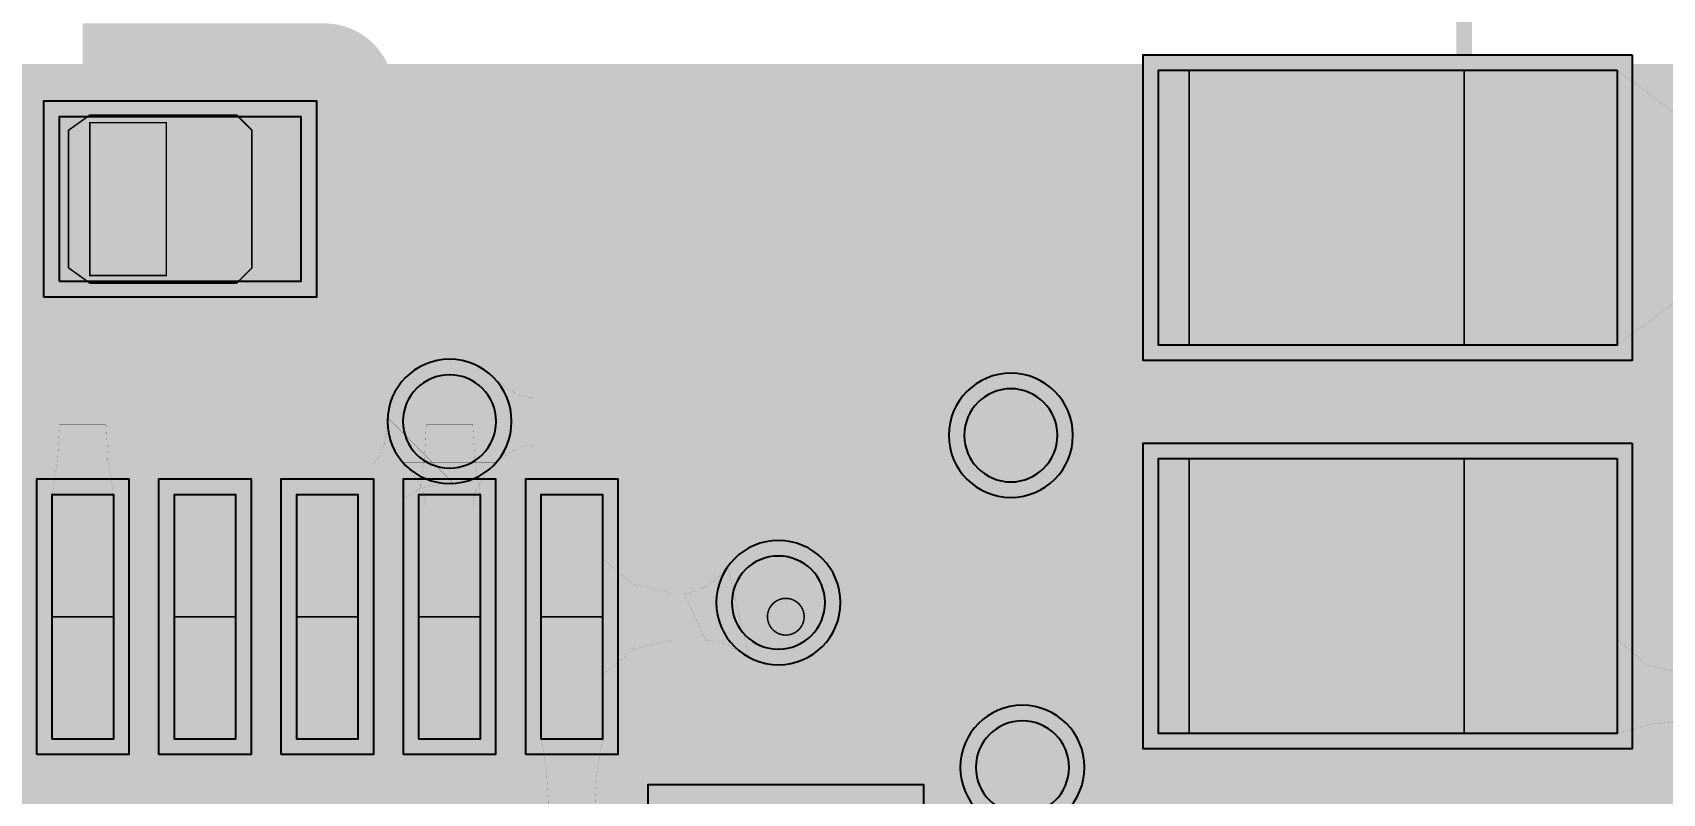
# Model space of a CAD drawing. Header units: millimetres. Extents: x -28.2 to 22.2, y -22.2 to 22.3.
# Drawn here: x 4.32 to 9.65, y 11.59 to 14.07 of the extents above; entities that cross this region are included whole.
import ezdxf

# ---------------------------------------------------------------- set-up
doc = ezdxf.new("R2010")
doc.units = ezdxf.units.MM
doc.header["$MEASUREMENT"] = 0
for name, color, linetype, true_color in [('Bottom-Layer', 7, 'Continuous', 0x0000ff), ('Bottom-Paste-Mask-Layer', 7, 'Continuous', 0x800000), ('Bottom-Silkscreen-Layer', 7, 'Continuous', 0x66cc33), ('Bottom-Solder-Mask-Layer', 7, 'Continuous', 0xaa00ff), ('Component-Marking-Layer', 7, 'Continuous', 0x66ffcc), ('Component-Shape-Layer', 7, 'Continuous', 0x00cccc), ('Document-Layer', 7, 'Continuous', 0xffffff), ('GND', 7, 'Continuous', 0x999966), ('Hole-Layer', 7, 'Continuous', 0x222222), ('Multi-Layer', 7, 'Continuous', 0xc0c0c0), ('Pin-Soldering-Layer', 7, 'Continuous', 0xcc9999), ('POWER', 7, 'Continuous', 0x008000), ('Top-Layer', 7, 'Continuous', 0xff0000), ('Top-Paste-Mask-Layer', 7, 'Continuous', 0x808080), ('Top-Silkscreen-Layer', 7, 'Continuous', 0xffcc00), ('Top-Solder-Mask-Layer', 7, 'Continuous', 0x800080)]:
    doc.layers.add(name, color=color, linetype=linetype, true_color=true_color)

msp = doc.modelspace()

# ---------------------------------------------------------------- hatches: boundary and pattern name
at = {"layer": 'Bottom-Layer', "transparency": 33554610}
for points in [[(5.5526, 13.8003), (5.5477, 13.8594), (5.5331, 13.9168), (10.316, 13.9168), (10.316, 13.6887), (10.2247, 13.6223), (10.1586, 13.5308), (10.0204, 13.4902), (9.9031, 13.4067), (9.0342, 12.5378), (7.6545, 12.5378), (7.0821, 13.1103), (6.9411, 13.2044), (6.7749, 13.2375), (6.0365, 13.2375), (5.8076, 13.3498), (5.5526, 13.3493)], [(6.5391, 12.3688), (6.595, 12.3688), (7.0414, 11.9224), (6.5391, 11.9224)]]:
    msp.add_hatch(color=256, dxfattribs=at).paths.add_polyline_path(points)
at = {"layer": 'Bottom-Layer'}
for points in [[(4.4044, 13.2603), (4.4044, 13.8003), (5.1945, 13.8003), (5.1945, 13.2603)], [(5.9575, 12.8793), (5.9575, 12.7269), (5.9171, 12.7204), (5.881, 12.7031), (5.8476, 12.6787), (5.8153, 12.6507), (5.8153, 12.9555), (5.8476, 12.9276), (5.881, 12.9031), (5.9171, 12.8859)], [(4.4048, 12.7929), (4.5572, 12.7929), (4.5631, 12.678), (4.581, 12.5643), (4.381, 12.5643), (4.3988, 12.678)], [(5.6047, 12.7929), (5.7571, 12.7929), (5.763, 12.678), (5.7809, 12.5643), (5.5809, 12.5643), (5.5987, 12.678)], [(5.7571, 12.5265), (5.6047, 12.5265), (5.5981, 12.5669), (5.5809, 12.603), (5.5565, 12.6364), (5.5285, 12.6687), (5.8333, 12.6687), (5.8053, 12.6364), (5.7809, 12.603), (5.7636, 12.5669)], [(4.381, 11.7643), (4.381, 12.5643), (4.581, 12.5643), (4.581, 11.7643)], [(4.781, 11.7643), (4.781, 12.5643), (4.981, 12.5643), (4.981, 11.7643)], [(5.1808, 11.7643), (5.1808, 12.5643), (5.3808, 12.5643), (5.3808, 11.7643)], [(5.5809, 11.7643), (5.5809, 12.5643), (5.7809, 12.5643), (5.7809, 11.7643)], [(5.9809, 11.7643), (5.9809, 12.5643), (6.1809, 12.5643), (6.1809, 11.7643)], [(6.4095, 12.2405), (6.4095, 12.0881), (6.2817, 12.0579), (6.1809, 11.9738), (6.1809, 12.3548), (6.2817, 12.2707)], [(6.5184, 12.0881), (6.4491, 12.2405), (6.4896, 12.248), (6.5287, 12.268), (6.5635, 12.2961), (6.5913, 12.3284), (6.6607, 12.0316), (6.5922, 12.0704), (6.5585, 12.0832)], [(6.1571, 11.5357), (6.0047, 11.5357), (5.9988, 11.6506), (5.9809, 11.7643), (6.1809, 11.7643), (6.1631, 11.6506)]]:
    msp.add_hatch(color=256, dxfattribs=at).paths.add_polyline_path(points)
at = {"layer": 'Bottom-Paste-Mask-Layer'}
for points in [[(5.0343, 13.3053), (4.9843, 13.2553), (4.5043, 13.2553), (4.4343, 13.3053), (4.4343, 13.7553), (4.5043, 13.8053), (4.9843, 13.8053), (5.0343, 13.7553)], [(5.0343, 13.3053), (4.9843, 13.2553), (4.5043, 13.2553), (4.4343, 13.3053), (4.4343, 13.7553), (4.5043, 13.8053), (4.9843, 13.8053), (5.0343, 13.7553)], [(4.5809, 11.7643), (4.3809, 11.7643), (4.3809, 12.5643), (4.5809, 12.5643)], [(4.5809, 11.7643), (4.3809, 11.7643), (4.3809, 12.5643), (4.5809, 12.5643)], [(4.9809, 11.7643), (4.7809, 11.7643), (4.7809, 12.5643), (4.9809, 12.5643)], [(4.9809, 11.7643), (4.7809, 11.7643), (4.7809, 12.5643), (4.9809, 12.5643)], [(5.3807, 11.7643), (5.1807, 11.7643), (5.1807, 12.5643), (5.3807, 12.5643)], [(5.3807, 11.7643), (5.1807, 11.7643), (5.1807, 12.5643), (5.3807, 12.5643)], [(5.7808, 11.7643), (5.5808, 11.7643), (5.5808, 12.5643), (5.7808, 12.5643)], [(5.7808, 11.7643), (5.5808, 11.7643), (5.5808, 12.5643), (5.7808, 12.5643)], [(6.1808, 11.7643), (5.9808, 11.7643), (5.9808, 12.5643), (6.1808, 12.5643)], [(6.1808, 11.7643), (5.9808, 11.7643), (5.9808, 12.5643), (6.1808, 12.5643)]]:
    msp.add_hatch(color=256, dxfattribs=at).paths.add_polyline_path(points)
at = {"layer": 'Bottom-Solder-Mask-Layer'}
for points in [[(4.3536, 13.2095), (4.3536, 13.8511), (5.2453, 13.8511), (5.2453, 13.2095)], [(4.3302, 11.7135), (4.3302, 12.6151), (4.6318, 12.6151), (4.6318, 11.7135)], [(4.7302, 11.7135), (4.7302, 12.6151), (5.0318, 12.6151), (5.0318, 11.7135)], [(5.13, 11.7135), (5.13, 12.6151), (5.4316, 12.6151), (5.4316, 11.7135)], [(5.5301, 11.7135), (5.5301, 12.6151), (5.8317, 12.6151), (5.8317, 11.7135)], [(5.9301, 11.7135), (5.9301, 12.6151), (6.2317, 12.6151), (6.2317, 11.7135)], [(7.2318, 11.3135), (6.3302, 11.3135), (6.3302, 11.6151), (7.2318, 11.6151)]]:
    msp.add_hatch(color=256, dxfattribs=at).paths.add_polyline_path(points)
at = {"layer": 'Component-Marking-Layer'}
msp.add_hatch(color=256, dxfattribs=at).paths.add_polyline_path([(6.721, 12.1643, 1), (6.841, 12.1643, 1)])
msp.add_hatch(color=256, dxfattribs=at).paths.add_polyline_path([(6.721, 12.1643, 1), (6.841, 12.1643, 1)])
at = {"layer": 'GND', "transparency": 33554610}
for points in [[(2.6643, 7.068), (2.33, 7.068), (2.4333, 7.3536), (2.3727, 7.6513), (2.1659, 7.8737), (1.8734, 7.9559), (1.581, 7.8737), (1.3742, 7.6513), (1.3136, 7.3536), (1.4169, 7.068), (1.1773, 7.068), (-0.1662, 7.7997), (-0.1662, 13.9168), (10.316, 13.9168), (10.316, 10.8319), (10.3137, 10.8028), (10.3129, 10.7735), (10.3137, 10.7443), (10.316, 10.7151), (10.316, 10.4681), (10.0282, 10.6118), (9.7088, 10.5739), (9.4627, 10.3669), (9.3705, 10.0588), (9.4627, 9.7506), (9.7088, 9.5436), (10.0282, 9.5058), (10.316, 9.6494), (10.316, 9.0562), (10.0989, 8.8373), (10.0301, 8.5367), (10.1305, 8.2452), (10.0318, 8.1465), (7.9288, 8.1465), (7.8899, 8.1388), (7.857, 8.1168), (6.8082, 7.068), (3.4915, 7.068), (3.6317, 7.3558), (3.5918, 7.6734), (3.3847, 7.9176), (3.0779, 8.0089), (2.771, 7.9176), (2.564, 7.6734), (2.5241, 7.3558)], [(5.1195, 12.8031), (5.1947, 12.5225), (5.4002, 12.317), (5.6809, 12.2418), (5.9616, 12.317), (6.167, 12.5225), (6.2422, 12.8031), (6.167, 13.0838), (5.9616, 13.2893), (5.6809, 13.3645), (5.4002, 13.2893), (5.1947, 13.0838)], [(7.5571, 10.5007), (7.8438, 10.5799), (8.0497, 10.7945), (8.1171, 11.0842), (8.0271, 11.3676), (8.1161, 11.6514), (8.0478, 11.9408), (7.8411, 12.1547), (7.5542, 12.233), (7.2676, 12.1537), (7.0617, 11.9391), (6.9943, 11.6495), (7.0843, 11.366), (6.9952, 11.0823), (7.0636, 10.7929), (7.2702, 10.579)]]:
    msp.add_hatch(color=256, dxfattribs=at).paths.add_polyline_path(points)
at = {"layer": 'Pin-Soldering-Layer'}
for points in [[(9.0005, 13.052), (8.1005, 13.052), (8.1005, 13.952), (9.0005, 13.952)], [(9.0005, 13.052), (8.1005, 13.052), (8.1005, 13.952), (9.0005, 13.952)], [(4.7543, 13.7803), (4.7543, 13.2803), (4.5043, 13.2803), (4.5043, 13.7803)], [(4.7543, 13.7803), (4.7543, 13.2803), (4.5043, 13.2803), (4.5043, 13.7803)], [(9.0005, 11.782), (8.1005, 11.782), (8.1005, 12.682), (9.0005, 12.682)], [(9.0005, 11.782), (8.1005, 11.782), (8.1005, 12.682), (9.0005, 12.682)], [(4.3809, 11.7643), (4.3809, 12.1643), (4.5809, 12.1643), (4.5809, 11.7643)], [(4.3809, 11.7643), (4.3809, 12.1643), (4.5809, 12.1643), (4.5809, 11.7643)], [(4.7809, 11.7643), (4.7809, 12.1643), (4.9809, 12.1643), (4.9809, 11.7643)], [(4.7809, 11.7643), (4.7809, 12.1643), (4.9809, 12.1643), (4.9809, 11.7643)], [(5.1807, 11.7643), (5.1807, 12.1643), (5.3807, 12.1643), (5.3807, 11.7643)], [(5.1807, 11.7643), (5.1807, 12.1643), (5.3807, 12.1643), (5.3807, 11.7643)], [(5.5808, 11.7643), (5.5808, 12.1643), (5.7808, 12.1643), (5.7808, 11.7643)], [(5.5808, 11.7643), (5.5808, 12.1643), (5.7808, 12.1643), (5.7808, 11.7643)], [(5.9808, 11.7643), (5.9808, 12.1643), (6.1808, 12.1643), (6.1808, 11.7643)], [(5.9808, 11.7643), (5.9808, 12.1643), (6.1808, 12.1643), (6.1808, 11.7643)]]:
    msp.add_hatch(color=256, dxfattribs=at).paths.add_polyline_path(points)
at = {"layer": 'POWER', "transparency": 33554610}
msp.add_hatch(color=256, dxfattribs=at).paths.add_polyline_path([(-0.1662, 8.1998), (-0.1662, 12.8522), (0.5369, 12.8522), (0.4106, 12.5647), (0.4585, 12.2543), (0.6656, 12.0182), (0.9671, 11.9303), (1.2687, 12.0182), (1.4758, 12.2543), (1.5237, 12.5647), (1.3973, 12.8522), (5.1217, 12.8522), (5.1792, 12.5513), (5.3861, 12.3254), (5.6809, 12.2418), (5.9756, 12.3254), (6.1826, 12.5513), (6.2401, 12.8522), (10.316, 12.8522), (10.316, 10.8319), (10.3129, 10.7735), (10.316, 10.7151), (10.316, 10.5651), (10.2899, 10.5689), (10.2639, 10.573), (10.105, 10.6459), (9.9319, 10.6709), (7.9588, 10.6709), (8.0887, 10.8844), (8.113, 11.133), (8.0271, 11.3676), (8.1161, 11.6514), (8.0478, 11.9408), (7.8411, 12.1547), (7.5542, 12.233), (7.2676, 12.1537), (7.0617, 11.9391), (6.9943, 11.6495), (7.0843, 11.366), (6.9992, 11.1318), (7.0239, 10.8838), (7.1535, 10.6709), (3.8177, 10.6709), (3.5834, 10.6243), (3.3848, 10.4916), (2.641, 9.7478), (2.4826, 9.4734), (2.4826, 9.1565), (2.641, 8.8821), (2.9154, 8.7237), (3.2323, 8.7237), (3.5067, 8.8821), (4.0712, 9.4466), (8.0931, 9.4466), (8.3446, 8.8876), (8.4307, 8.2808), (8.4307, 6.3825), (8.0811, 6.0329), (7.9321, 6.2784), (7.6812, 6.4182), (7.394, 6.4155), (7.1457, 6.2711), (7.0014, 6.0229), (6.9987, 5.7357), (7.1384, 5.4847), (7.384, 5.3358), (4.546, 2.4978), (4.4133, 2.2992), (4.3667, 2.0649), (4.3667, 0.0435), (2.9223, -1.4009), (-6.7168, -1.4009), (-7.7694, -0.3483), (-7.7694, 2.305), (-7.0597, 3.0147), (-6.8991, 3.2976), (-6.906, 3.6228), (-5.5143, 3.6228), (-5.2334, 3.5466), (-4.9521, 3.6213), (-4.7461, 3.8268), (-4.6706, 4.1079), (-4.7461, 4.389), (-4.9521, 4.5946), (-5.2334, 4.6693), (-5.5143, 4.5931), (-7.5147, 4.5931), (-7.6942, 4.5586), (-7.8482, 4.4603), (-7.8482, 7.0884), (-7.3963, 7.5403), (-7.2059, 7.545), (-7.0281, 7.6131), (-6.0267, 7.6131), (-5.74, 7.5344), (-5.4533, 7.6131), (-5.2616, 7.6131), (-5.0561, 7.4068), (-4.7748, 7.3312), (-4.4935, 7.4068), (-4.2879, 7.6131), (-3.7105, 7.6131), (-3.6572, 7.6106), (-3.6038, 7.6131), (-2.1357, 7.6131), (-2.0824, 7.6106), (-2.029, 7.6131), (-1.2157, 7.6131), (-1.0264, 7.4922), (-0.8049, 7.4551), (-0.5866, 7.5079), (-0.4064, 7.642), (-0.2932, 7.836), (-0.2651, 8.0588), (-0.196, 8.128), (-0.1739, 8.1609)])
at = {"layer": 'Top-Layer'}
for points in [[(9.5005, 13.952), (9.5005, 13.052), (8.0005, 13.052), (8.0005, 13.952)], [(10.072, 13.6925), (10.072, 13.3115), (9.7582, 13.2436), (9.5005, 13.052), (9.5005, 13.952), (9.7582, 13.7604)], [(5.5391, 12.5536), (5.4314, 12.6614), (5.4554, 12.6946), (5.4687, 12.7323), (5.475, 12.7732), (5.4781, 12.8159), (5.6936, 12.6003), (5.6509, 12.5972), (5.6101, 12.5909), (5.5724, 12.5776)], [(9.5005, 12.682), (9.5005, 11.782), (8.0005, 11.782), (8.0005, 12.682)], [(9.7291, 11.9762), (9.7291, 11.8238), (9.6129, 11.8133), (9.5005, 11.782), (9.5005, 12.0905), (9.6013, 12.0064)]]:
    msp.add_hatch(color=256, dxfattribs=at).paths.add_polyline_path(points)
at = {"layer": 'Top-Layer', "transparency": 33554610}
msp.add_hatch(color=256, dxfattribs=at).paths.add_polyline_path([(-7.6415, 13.052), (-7.6415, 13.9168), (7.6424, 13.9168), (7.6424, 13.3048), (7.3871, 13.3037), (7.1587, 13.1895), (7.0045, 12.986), (6.9564, 12.7352), (6.7256, 12.771), (6.5002, 12.7098), (6.3193, 12.5622), (6.2141, 12.3537), (6.2028, 12.1204), (6.2874, 11.9028), (5.3948, 11.9028), (5.7366, 12.2446), (6.0264, 12.3611), (6.2092, 12.6145), (6.2283, 12.9263), (6.0778, 13.2001), (5.804, 13.3505), (5.4922, 13.3314), (5.2388, 13.1487), (5.1223, 12.8588), (3.2026, 10.9391), (3.1084, 10.7982), (3.0753, 10.6319), (3.0753, 9.8763), (2.794, 9.8016), (2.588, 9.596), (2.5125, 9.3149), (2.588, 9.0338), (2.794, 8.8283), (3.0753, 8.7536), (3.0753, 8.3429), (2.8083, 8.5108), (2.4929, 8.5082), (2.2287, 8.336), (1.9842, 8.5804), (1.9842, 11.9089), (1.9511, 12.0751), (1.857, 12.216), (1.5257, 12.5473), (1.3956, 12.8542), (1.1145, 13.0333), (0.7813, 13.0213), (0.5137, 12.8225), (0.406, 12.5071), (0.4962, 12.1861), (0.3721, 11.9694), (0.3543, 11.7203), (0.4463, 11.4882), (0.6298, 11.3189), (0.8687, 11.2459), (1.1155, 11.2838), (1.1155, 8.4005), (1.1486, 8.2343), (1.2427, 8.0934), (2.1957, 7.1404), (2.3366, 7.0463), (2.5028, 7.0132), (2.7223, 7.0132), (2.8879, 6.9195), (3.0753, 6.8865), (3.0753, 4.2841), (1.7993, 3.008), (1.5803, 2.939), (1.4073, 2.7881), (1.3091, 2.5805), (1.3023, 2.3511), (1.2636, 2.3214), (1.2275, 2.2886), (0.9035, 2.331), (0.6108, 2.1859), (0.4484, 1.9023), (0.4715, 1.5764), (0.6723, 1.3185), (0.9826, 1.2161), (1.047, 1.1517), (1.1879, 1.0576), (1.3541, 1.0245), (1.8342, 1.0245), (2.0004, 1.0576), (2.1414, 1.1517), (4.3248, 3.3352), (4.419, 3.4761), (4.452, 3.6423), (4.452, 10.2416), (4.8035, 10.5931), (4.9448, 10.3761), (5.1684, 10.2456), (5.4268, 10.2294), (5.665, 10.3308), (5.8324, 10.5284), (5.8932, 10.7801), (7.0708, 10.7801), (7.1851, 10.6409), (7.3376, 10.545), (7.3376, 9.873), (7.0492, 9.828), (6.8223, 9.6444), (6.7183, 9.3716), (6.7127, 9.3717), (6.7071, 9.3718), (5.5671, 9.3718), (5.4009, 9.3387), (5.26, 9.2445), (4.9003, 8.8849), (4.8062, 8.744), (4.7731, 8.5778), (4.7731, 8.4129), (4.6466, 8.1278), (4.6918, 7.8191), (4.8948, 7.5822), (5.1929, 7.4903), (5.494, 7.5717), (5.7052, 7.8013), (5.8399, 7.6666), (5.8399, 7.028), (5.6249, 7.2063), (5.3506, 7.259), (5.0848, 7.1729), (4.8934, 6.9693), (4.8239, 6.6987), (4.8934, 6.4281), (5.0848, 6.2246), (5.3506, 6.1385), (5.6249, 6.1911), (5.8399, 6.3695), (5.8399, 4.4195), (5.873, 4.2533), (5.9671, 4.1124), (6.8588, 3.2207), (6.8315, 3.1401), (6.8166, 3.0563), (6.7003, 2.94), (4.5668, 2.94), (4.4006, 2.9069), (4.2597, 2.8128), (1.8904, 0.4436), (-0.2028, 0.4436), (-0.4935, 0.5666), (-0.8047, 0.5134), (-1.038, 0.3008), (-1.1178, 0.0553), (-1.0793, -0.2), (-0.9305, -0.411), (-1.2268, -0.506), (-1.4269, -0.7441), (-1.4695, -1.0523), (-1.3415, -1.3358), (-1.0821, -1.5076), (-0.7711, -1.515), (-0.504, -1.3555), (-0.3628, -1.0783), (-0.2001, -1.1016), (-0.0377, -1.0768), (0.1474, -1.3508), (0.4547, -1.473), (0.7774, -1.401), (1.0037, -1.1599), (1.1996, -1.3707), (1.4742, -1.4567), (1.7554, -1.3953), (1.9692, -1.2026), (2.1544, -1.3954), (2.4078, -1.4806), (2.6719, -1.439), (2.8868, -1.28), (3.0037, -1.0396), (2.9962, -0.7723), (2.8659, -0.5389), (2.6424, -0.3922), (4.8519, 1.8173), (7.1679, 1.8173), (7.3702, 1.5598), (7.6817, 1.4589), (7.6876, 1.4479), (7.6939, 1.437), (7.6555, 1.348), (7.6424, 1.252), (7.6424, 0.352), (7.6555, 0.256), (7.6939, 0.167), (7.6555, 0.078), (7.6424, -0.018), (7.6424, -0.918), (7.6555, -1.014), (7.6939, -1.103), (7.6555, -1.192), (7.6424, -1.288), (7.6424, -2.188), (7.6555, -2.284), (7.6939, -2.373), (7.6555, -2.462), (7.6424, -2.558), (7.6424, -3.2156), (7.544, -3.1666), (7.4355, -3.1498), (7.2435, -3.1498), (7.2101, -2.915), (7.0828, -2.715), (6.8843, -2.5854), (6.6499, -2.5493), (6.4215, -2.6132), (6.2399, -2.7657), (3.8, -2.7657), (3.6338, -2.7987), (3.4929, -2.8929), (3.2214, -3.1644), (3.2123, -3.1726), (3.2024, -3.1798), (2.7255, -3.1798), (2.6294, -3.1929), (2.5405, -3.2313), (2.4515, -3.1929), (2.3555, -3.1798), (1.4555, -3.1798), (1.3594, -3.1929), (1.2705, -3.2313), (1.1815, -3.1929), (1.0855, -3.1798), (0.1855, -3.1798), (0.0894, -3.1929), (0.0005, -3.2313), (-0.0885, -3.1929), (-0.1845, -3.1798), (-1.0845, -3.1798), (-1.1806, -3.1929), (-1.2696, -3.2313), (-1.3585, -3.1929), (-1.4546, -3.1798), (-2.3546, -3.1798), (-2.4506, -3.1929), (-2.5396, -3.2313), (-2.6285, -3.1929), (-2.7246, -3.1798), (-3.6246, -3.1798), (-3.7206, -3.1929), (-3.8096, -3.2313), (-3.8985, -3.1929), (-3.9946, -3.1798), (-4.8326, -3.1798), (-4.7708, -2.9166), (-4.839, -2.655), (-5.0216, -2.4556), (-5.2762, -2.3645), (-6.7657, -0.875), (-6.7657, -0.2), (-6.7759, -0.1064), (-6.806, -0.0173), (-6.6018, 0.1844), (-6.5239, 0.4607), (-5.4952, -0.568), (-5.3543, -0.6622), (-5.1881, -0.6952), (-3.6089, -0.6952), (-3.5585, -0.9252), (-3.4182, -1.1143), (-3.2127, -1.2292), (-2.9781, -1.2497), (-2.7558, -1.1722), (-2.5848, -1.0104), (-2.4276, -1.2408), (-2.179, -1.3672), (-1.9002, -1.3584), (-1.66, -1.2166), (-1.5096, -0.9428), (-1.5287, -0.631), (-1.7114, -0.3777), (-2.0013, -0.2611), (-2.3086, 0.0462), (-2.4495, 0.1404), (-2.6158, 0.1735), (-4.4479, 0.1735), (-4.5432, 0.4838), (-4.7944, 0.6895), (-5.1175, 0.7217), (-5.4043, 0.5696), (-6.0657, 1.231), (-6.0657, 3.4), (-6.0987, 3.5662), (-6.1929, 3.7071), (-7.2525, 4.7667), (-7.3934, 4.8609), (-7.5596, 4.894), (-7.6415, 4.894), (-7.6415, 5.062), (-7.6546, 5.158), (-7.693, 5.247), (-7.6546, 5.336), (-7.6415, 5.432), (-7.6415, 6.332), (-7.6546, 6.428), (-7.693, 6.517), (-7.6546, 6.606), (-7.6415, 6.702), (-7.6415, 7.0114), (-7.4443, 6.7878), (-7.1604, 6.6967), (-6.87, 6.7638), (-6.6548, 6.9701), (-6.5756, 7.2575), (-6.6548, 7.545), (-6.87, 7.7513), (-7.1604, 7.8184), (-7.4443, 7.7273), (-7.6415, 7.5037), (-7.6415, 7.602), (-7.6546, 7.698), (-7.693, 7.787), (-7.6546, 7.876), (-7.6415, 7.972), (-7.6415, 8.872), (-7.6546, 8.968), (-7.693, 9.057), (-7.6546, 9.146), (-7.6415, 9.242), (-7.6415, 9.2758), (-6.6591, 9.2758), (-6.3718, 9.1532), (-6.0634, 9.2032), (-5.8294, 9.4102), (-5.7422, 9.7101), (-5.8294, 10.0101), (-6.0634, 10.2171), (-6.3718, 10.267), (-6.6591, 10.1445), (-7.6415, 10.1445), (-7.6549, 10.2392), (-7.693, 10.327), (-7.6546, 10.416), (-7.6415, 10.512), (-7.6415, 11.412), (-7.6546, 11.508), (-7.693, 11.597), (-7.6546, 11.686), (-7.6415, 11.782), (-7.6415, 12.682), (-7.6546, 12.778), (-7.693, 12.867), (-7.6546, 12.956)])
at = {"layer": 'Top-Paste-Mask-Layer'}
for points in [[(9.5005, 13.952), (9.5005, 13.052), (8.0005, 13.052), (8.0005, 13.952)], [(9.5005, 12.682), (9.5005, 11.782), (8.0005, 11.782), (8.0005, 12.682)]]:
    msp.add_hatch(color=256, dxfattribs=at).paths.add_polyline_path(points)
at = {"layer": 'Top-Solder-Mask-Layer'}
for points in [[(9.5505, 14.002), (9.5505, 13.002), (7.9505, 13.002), (7.9505, 14.002)], [(9.5505, 12.732), (9.5505, 11.732), (7.9505, 11.732), (7.9505, 12.732)]]:
    msp.add_hatch(color=256, dxfattribs=at).paths.add_polyline_path(points)

# ---------------------------------------------------------------- linework, layer by layer
at = {"layer": 'Bottom-Layer', "const_width": 0.00508}
msp.add_lwpolyline([(-22.1992, -0.0001, 1), (22.2001, -0.0001), (22.2001, -0.0001, 1), (-22.1992, -0.0001)], format="xyb", dxfattribs=at)
at = {"layer": 'Bottom-Layer'}
for points, const_width in [([(5.5526, 13.8003), (5.5477, 13.8594), (5.5331, 13.9168), (10.316, 13.9168), (10.316, 13.6887), (10.2247, 13.6223), (10.1586, 13.5308), (10.0204, 13.4902), (9.9031, 13.4067), (9.0342, 12.5378), (7.6545, 12.5378), (7.0821, 13.1103), (6.9411, 13.2044), (6.7749, 13.2375), (6.0365, 13.2375), (5.8076, 13.3498), (5.5526, 13.3493)], 0.0508), ([(5.9575, 12.8793), (5.9575, 12.7269), (5.9171, 12.7204), (5.881, 12.7031), (5.8476, 12.6787), (5.8153, 12.6507), (5.8153, 12.9555), (5.8476, 12.9276), (5.881, 12.9031), (5.9171, 12.8859)], 0.000254), ([(4.4048, 12.7929), (4.5572, 12.7929), (4.5631, 12.678), (4.581, 12.5643), (4.381, 12.5643), (4.3988, 12.678)], 0.000254), ([(5.6047, 12.7929), (5.7571, 12.7929), (5.763, 12.678), (5.7809, 12.5643), (5.5809, 12.5643), (5.5987, 12.678)], 0.000254), ([(5.7571, 12.5265), (5.6047, 12.5265), (5.5981, 12.5669), (5.5809, 12.603), (5.5565, 12.6364), (5.5285, 12.6687), (5.8333, 12.6687), (5.8053, 12.6364), (5.7809, 12.603), (5.7636, 12.5669)], 0.000254), ([(6.5391, 12.3688), (6.595, 12.3688), (7.0414, 11.9224), (6.5391, 11.9224)], 0.0508), ([(6.4095, 12.2405), (6.4095, 12.0881), (6.2817, 12.0579), (6.1809, 11.9738), (6.1809, 12.3548), (6.2817, 12.2707)], 0.000254), ([(6.5184, 12.0881), (6.4491, 12.2405), (6.4896, 12.248), (6.5287, 12.268), (6.5635, 12.2961), (6.5913, 12.3284), (6.6607, 12.0316), (6.5922, 12.0704), (6.5585, 12.0832)], 0.000254), ([(6.1571, 11.5357), (6.0047, 11.5357), (5.9988, 11.6506), (5.9809, 11.7643), (6.1809, 11.7643), (6.1631, 11.6506)], 0.000254)]:
    msp.add_lwpolyline(points, close=True, dxfattribs=dict(at, const_width=const_width))
for points in [[(4.4044, 13.2603), (4.4044, 13.8003), (5.1945, 13.8003), (5.1945, 13.2603)], [(4.381, 11.7643), (4.381, 12.5643), (4.581, 12.5643), (4.581, 11.7643)], [(4.781, 11.7643), (4.781, 12.5643), (4.981, 12.5643), (4.981, 11.7643)], [(5.1808, 11.7643), (5.1808, 12.5643), (5.3808, 12.5643), (5.3808, 11.7643)], [(5.5809, 11.7643), (5.5809, 12.5643), (5.7809, 12.5643), (5.7809, 11.7643)], [(5.9809, 11.7643), (5.9809, 12.5643), (6.1809, 12.5643), (6.1809, 11.7643)]]:
    msp.add_lwpolyline(points, close=True, dxfattribs=at)
for points, const_width in [([(4.7994, 13.5303), (4.481, 13.2119)], 0.1524), ([(4.481, 13.2119), (4.481, 12.1643)], 0.1524), ([(9.2141, 12.1034), (10.2102, 13.0995)], 0.1524), ([(5.6809, 12.1643), (5.6809, 12.8031)], 0.1524), ([(5.6809, 12.8031), (6.7749, 12.8031)], 0.1524), ([(6.7749, 12.8031), (7.4746, 12.1034)], 0.1524), ([(6.7106, 12.1643), (6.7569, 12.2105)], 0.1524), ([(6.0809, 12.1643), (6.0809, 11.5317)], 0.1524), ([(6.0809, 12.1643), (6.7106, 12.1643)], 0.1524), ([(6.1784, 12.1643), (6.4375, 12.1643)], 0.0508), ([(7.4746, 12.1034), (9.2141, 12.1034)], 0.1524), ([(7.5551, 11.6716), (7.3478, 11.4643)], 0.1524), ([(7.8089, 11.6716), (7.5552, 11.6716)], 0.1524), ([(7.8161, 11.6788), (7.8089, 11.6716)], 0.1524), ([(10.2061, 11.6788), (7.8161, 11.6788)], 0.1524), ([(6.0809, 11.5317), (5.3319, 10.7826)], 0.1524)]:
    msp.add_lwpolyline(points, dxfattribs=dict(at, const_width=const_width))
at = {"layer": 'Bottom-Paste-Mask-Layer', "const_width": 0.00508}
for points in [[(5.0343, 13.3053), (4.9843, 13.2553), (4.5043, 13.2553), (4.4343, 13.3053), (4.4343, 13.7553), (4.5043, 13.8053), (4.9843, 13.8053), (5.0343, 13.7553)], [(5.0343, 13.3053), (4.9843, 13.2553), (4.5043, 13.2553), (4.4343, 13.3053), (4.4343, 13.7553), (4.5043, 13.8053), (4.9843, 13.8053), (5.0343, 13.7553)], [(4.5809, 11.7643), (4.3809, 11.7643), (4.3809, 12.5643), (4.5809, 12.5643)], [(4.5809, 11.7643), (4.3809, 11.7643), (4.3809, 12.5643), (4.5809, 12.5643)], [(4.9809, 11.7643), (4.7809, 11.7643), (4.7809, 12.5643), (4.9809, 12.5643)], [(4.9809, 11.7643), (4.7809, 11.7643), (4.7809, 12.5643), (4.9809, 12.5643)], [(5.3807, 11.7643), (5.1807, 11.7643), (5.1807, 12.5643), (5.3807, 12.5643)], [(5.3807, 11.7643), (5.1807, 11.7643), (5.1807, 12.5643), (5.3807, 12.5643)], [(5.7808, 11.7643), (5.5808, 11.7643), (5.5808, 12.5643), (5.7808, 12.5643)], [(5.7808, 11.7643), (5.5808, 11.7643), (5.5808, 12.5643), (5.7808, 12.5643)], [(6.1808, 11.7643), (5.9808, 11.7643), (5.9808, 12.5643), (6.1808, 12.5643)], [(6.1808, 11.7643), (5.9808, 11.7643), (5.9808, 12.5643), (6.1808, 12.5643)]]:
    msp.add_lwpolyline(points, close=True, dxfattribs=at)
at = {"layer": 'Bottom-Silkscreen-Layer'}
for points, const_width in [([(4.4805, 14.0289), (5.2706, 14.0289)], 0.1524), ([(4.4805, 14.0289), (5.2706, 14.0289)], 0.1524), ([(5.423, 13.8765), (5.423, 13.1841)], 0.1524), ([(5.423, 13.8765), (5.423, 13.1841)], 0.1524), ([(5.2706, 13.0317), (4.4805, 13.0317)], 0.1524), ([(5.2706, 13.0317), (4.4805, 13.0317)], 0.1524), ([(4.281, 12.2142), (3.731, 12.2142)], 0.254), ([(4.281, 12.2142), (3.731, 12.2142)], 0.254), ([(6.3811, 12.2142), (6.8309, 12.2142)], 0.254), ([(6.3811, 12.2142), (6.8309, 12.2142)], 0.254), ([(6.8309, 12.2142), (6.8309, 11.7143)], 0.254), ([(6.8309, 12.2142), (6.8309, 11.7143)], 0.254), ([(7.8346, 11.6788), (8.6247, 11.6788)], 0.1524), ([(7.8346, 11.6788), (8.6247, 11.6788)], 0.1524), ([(9.8672, 11.6788), (9.0771, 11.6788)], 0.1524), ([(9.8672, 11.6788), (9.0771, 11.6788)], 0.1524), ([(7.6822, 10.834), (7.6822, 11.5264)], 0.1524), ([(7.6822, 10.834), (7.6822, 11.5264)], 0.1524)]:
    msp.add_lwpolyline(points, dxfattribs=dict(at, const_width=const_width))
at = {"layer": 'Bottom-Silkscreen-Layer', "const_width": 0.1524}
for points in [[(5.2706, 14.0289, -0.414), (5.423, 13.8765)], [(5.2706, 14.0289, -0.414), (5.423, 13.8765)], [(5.423, 13.1841, -0.414), (5.2706, 13.0317)], [(5.423, 13.1841, -0.414), (5.2706, 13.0317)], [(7.6822, 11.5264, -0.414), (7.8346, 11.6788)], [(7.6822, 11.5264, -0.414), (7.8346, 11.6788)]]:
    msp.add_lwpolyline(points, format="xyb", dxfattribs=at)
at = {"layer": 'Bottom-Silkscreen-Layer', "const_width": 0.254}
msp.add_lwpolyline([(7.0858, 12.0609, 1), (7.2859, 12.0609, 1)], format="xyb", close=True, dxfattribs=at)
msp.add_lwpolyline([(7.0858, 12.0609, 1), (7.2859, 12.0609, 1)], format="xyb", close=True, dxfattribs=at)
at = {"layer": 'Bottom-Solder-Mask-Layer'}
for points in [[(4.3536, 13.2095), (4.3536, 13.8511), (5.2453, 13.8511), (5.2453, 13.2095)], [(4.3302, 11.7135), (4.3302, 12.6151), (4.6318, 12.6151), (4.6318, 11.7135)], [(4.7302, 11.7135), (4.7302, 12.6151), (5.0318, 12.6151), (5.0318, 11.7135)], [(5.13, 11.7135), (5.13, 12.6151), (5.4316, 12.6151), (5.4316, 11.7135)], [(5.5301, 11.7135), (5.5301, 12.6151), (5.8317, 12.6151), (5.8317, 11.7135)], [(5.9301, 11.7135), (5.9301, 12.6151), (6.2317, 12.6151), (6.2317, 11.7135)], [(7.2318, 11.3135), (6.3302, 11.3135), (6.3302, 11.6151), (7.2318, 11.6151)]]:
    msp.add_lwpolyline(points, close=True, dxfattribs=at)
at = {"layer": 'Component-Marking-Layer', "const_width": 0.00508}
msp.add_lwpolyline([(6.721, 12.1643, 1), (6.841, 12.1643), (6.841, 12.1643, 1), (6.721, 12.1643)], format="xyb", dxfattribs=at)
msp.add_lwpolyline([(6.721, 12.1643, 1), (6.841, 12.1643), (6.841, 12.1643, 1), (6.721, 12.1643)], format="xyb", dxfattribs=at)
at = {"layer": 'Component-Shape-Layer', "const_width": 0.0508}
for points in [[(-8.9995, -4.498), (-8.9995, 21.002), (9.0005, 21.002), (9.0005, -4.498)], [(-8.9995, -4.498), (-8.9995, 21.002), (9.0005, 21.002), (9.0005, -4.498)], [(3.7543, 13.7803), (4.7543, 13.7803), (4.7543, 13.2803), (3.7543, 13.2803)], [(3.7543, 13.7803), (4.7543, 13.7803), (4.7543, 13.2803), (3.7543, 13.2803)], [(6.7809, 9.1641), (3.7809, 9.1641), (3.7809, 12.1641), (6.7809, 12.1641)], [(6.7809, 9.1641), (3.7809, 9.1641), (3.7809, 12.1641), (6.7809, 12.1641)]]:
    msp.add_lwpolyline(points, close=True, dxfattribs=at)
at = {"layer": 'Document-Layer', "const_width": 0.1}
msp.add_lwpolyline([(17.8215, -12.9001, 1.957), (-17.8345, -12.8809)], format="xyb", dxfattribs=at)
at = {"layer": 'Document-Layer', "const_width": 0.2}
msp.add_lwpolyline([(7.0858, 11.9339, 1), (7.2859, 11.9339, 1)], format="xyb", close=True, dxfattribs=at)
msp.add_lwpolyline([(7.0858, 11.9339, 1), (7.2859, 11.9339, 1)], format="xyb", close=True, dxfattribs=at)
at = {"layer": 'GND', "const_width": 0.00508}
msp.add_lwpolyline([(-22.1992, -0.0001, 1), (22.2001, -0.0001), (22.2001, -0.0001, 1), (-22.1992, -0.0001)], format="xyb", dxfattribs=at)
at = {"layer": 'GND', "const_width": 0.0508}
msp.add_lwpolyline([(1.1773, 7.068), (-0.1662, 7.7997), (-0.1662, 13.9168), (10.316, 13.9168)], dxfattribs=at)
for points in [[(5.1195, 12.8031), (5.1947, 12.5225), (5.4002, 12.317), (5.6809, 12.2418), (5.9616, 12.317), (6.167, 12.5225), (6.2422, 12.8031), (6.167, 13.0838), (5.9616, 13.2893), (5.6809, 13.3645), (5.4002, 13.2893), (5.1947, 13.0838)], [(7.5571, 10.5007), (7.8438, 10.5799), (8.0497, 10.7945), (8.1171, 11.0842), (8.0271, 11.3676), (8.1161, 11.6514), (8.0478, 11.9408), (7.8411, 12.1547), (7.5542, 12.233), (7.2676, 12.1537), (7.0617, 11.9391), (6.9943, 11.6495), (7.0843, 11.366), (6.9952, 11.0823), (7.0636, 10.7929), (7.2702, 10.579)]]:
    msp.add_lwpolyline(points, close=True, dxfattribs=at)
at = {"layer": 'Hole-Layer'}
for points in [[(5.5285, 12.8031, 1), (5.8333, 12.8031), (5.8333, 12.8031, 1), (5.5285, 12.8031)], [(7.3649, 12.7576, 1), (7.6697, 12.7576), (7.6697, 12.7576, 1), (7.3649, 12.7576)], [(6.6045, 12.2105, 1), (6.9093, 12.2105), (6.9093, 12.2105, 1), (6.6045, 12.2105)], [(7.4028, 11.6716, 1), (7.7076, 11.6716), (7.7076, 11.6716, 1), (7.4028, 11.6716)]]:
    msp.add_lwpolyline(points, format="xyb", dxfattribs=at)
at = {"layer": 'Multi-Layer'}
for points in [[(5.4777, 12.8031, 1), (5.8841, 12.8031), (5.8841, 12.8031, 1), (5.4777, 12.8031)], [(7.3141, 12.7576, 1), (7.7205, 12.7576), (7.7205, 12.7576, 1), (7.3141, 12.7576)], [(6.5537, 12.2105, 1), (6.9601, 12.2105), (6.9601, 12.2105, 1), (6.5537, 12.2105)], [(7.352, 11.6716, 1), (7.7584, 11.6716), (7.7584, 11.6716, 1), (7.352, 11.6716)]]:
    msp.add_lwpolyline(points, format="xyb", dxfattribs=at)
at = {"layer": 'Pin-Soldering-Layer', "const_width": 0.00508}
for points in [[(9.0005, 13.052), (8.1005, 13.052), (8.1005, 13.952), (9.0005, 13.952)], [(9.0005, 13.052), (8.1005, 13.052), (8.1005, 13.952), (9.0005, 13.952)], [(4.7543, 13.7803), (4.7543, 13.2803), (4.5043, 13.2803), (4.5043, 13.7803)], [(4.7543, 13.7803), (4.7543, 13.2803), (4.5043, 13.2803), (4.5043, 13.7803)], [(9.0005, 11.782), (8.1005, 11.782), (8.1005, 12.682), (9.0005, 12.682)], [(9.0005, 11.782), (8.1005, 11.782), (8.1005, 12.682), (9.0005, 12.682)], [(4.3809, 11.7643), (4.3809, 12.1643), (4.5809, 12.1643), (4.5809, 11.7643)], [(4.3809, 11.7643), (4.3809, 12.1643), (4.5809, 12.1643), (4.5809, 11.7643)], [(4.7809, 11.7643), (4.7809, 12.1643), (4.9809, 12.1643), (4.9809, 11.7643)], [(4.7809, 11.7643), (4.7809, 12.1643), (4.9809, 12.1643), (4.9809, 11.7643)], [(5.1807, 11.7643), (5.1807, 12.1643), (5.3807, 12.1643), (5.3807, 11.7643)], [(5.1807, 11.7643), (5.1807, 12.1643), (5.3807, 12.1643), (5.3807, 11.7643)], [(5.5808, 11.7643), (5.5808, 12.1643), (5.7808, 12.1643), (5.7808, 11.7643)], [(5.5808, 11.7643), (5.5808, 12.1643), (5.7808, 12.1643), (5.7808, 11.7643)], [(5.9808, 11.7643), (5.9808, 12.1643), (6.1808, 12.1643), (6.1808, 11.7643)], [(5.9808, 11.7643), (5.9808, 12.1643), (6.1808, 12.1643), (6.1808, 11.7643)]]:
    msp.add_lwpolyline(points, close=True, dxfattribs=at)
at = {"layer": 'POWER', "const_width": 0.00508}
msp.add_lwpolyline([(-22.1992, -0.0001, 1), (22.2001, -0.0001), (22.2001, -0.0001, 1), (-22.1992, -0.0001)], format="xyb", dxfattribs=at)
at = {"layer": 'POWER'}
for points, const_width in [([(-9.0581, 13.5914), (11.9293, 13.5914)], 0.762), ([(-0.4064, 7.642), (-0.2932, 7.836), (-0.2651, 8.0588), (-0.196, 8.128), (-0.1739, 8.1609), (-0.1662, 8.1998), (-0.1662, 12.8522), (0.5369, 12.8522), (0.4106, 12.5647), (0.4585, 12.2543), (0.6656, 12.0182), (0.9671, 11.9303), (1.2687, 12.0182), (1.4758, 12.2543), (1.5237, 12.5647), (1.3973, 12.8522), (5.1217, 12.8522), (5.1792, 12.5513), (5.3861, 12.3254), (5.6809, 12.2418), (5.9756, 12.3254), (6.1826, 12.5513), (6.2401, 12.8522), (10.316, 12.8522)], 0.0508), ([(9.9319, 10.6709), (7.9588, 10.6709), (8.0887, 10.8844), (8.113, 11.133), (8.0271, 11.3676), (8.1161, 11.6514), (8.0478, 11.9408), (7.8411, 12.1547), (7.5542, 12.233), (7.2676, 12.1537), (7.0617, 11.9391), (6.9943, 11.6495), (7.0843, 11.366), (6.9992, 11.1318), (7.0239, 10.8838), (7.1535, 10.6709), (3.8177, 10.6709)], 0.0508)]:
    msp.add_lwpolyline(points, dxfattribs=dict(at, const_width=const_width))
at = {"layer": 'Top-Layer', "const_width": 0.00508}
msp.add_lwpolyline([(-22.1992, -0.0001, 1), (22.2001, -0.0001), (22.2001, -0.0001, 1), (-22.1992, -0.0001)], format="xyb", dxfattribs=at)
at = {"layer": 'Top-Layer'}
for points, const_width in [([(-7.6415, 13.9168), (7.6424, 13.9168), (7.6424, 13.3048), (7.3871, 13.3037), (7.1587, 13.1895), (7.0045, 12.986), (6.9564, 12.7352), (6.7256, 12.771), (6.5002, 12.7098), (6.3193, 12.5622), (6.2141, 12.3537), (6.2028, 12.1204), (6.2874, 11.9028), (5.3948, 11.9028), (5.7366, 12.2446), (6.0264, 12.3611), (6.2092, 12.6145), (6.2283, 12.9263), (6.0778, 13.2001), (5.804, 13.3505), (5.4922, 13.3314), (5.2388, 13.1487), (5.1223, 12.8588), (3.2026, 10.9391)], 0.0508), ([(15.2493, 13.502), (8.7505, 13.502)], 0.381), ([(8.0031, 13.502), (7.744, 13.502)], 0.0508), ([(9.498, 13.502), (9.7571, 13.502)], 0.0508), ([(5.6809, 12.8031), (3.5097, 10.6319)], 0.1524), ([(8.7505, 12.232), (9.0825, 11.9)], 0.1524), ([(9.0825, 11.9), (11.6902, 11.9)], 0.1524), ([(7.352, 11.4684), (7.5552, 11.6716)], 0.1524)]:
    msp.add_lwpolyline(points, dxfattribs=dict(at, const_width=const_width))
for points in [[(9.5005, 13.952), (9.5005, 13.052), (8.0005, 13.052), (8.0005, 13.952)], [(9.5005, 12.682), (9.5005, 11.782), (8.0005, 11.782), (8.0005, 12.682)]]:
    msp.add_lwpolyline(points, close=True, dxfattribs=at)
at = {"layer": 'Top-Layer', "const_width": 0.000254}
for points in [[(10.072, 13.6925), (10.072, 13.3115), (9.7582, 13.2436), (9.5005, 13.052), (9.5005, 13.952), (9.7582, 13.7604)], [(5.5391, 12.5536), (5.4314, 12.6614), (5.4554, 12.6946), (5.4687, 12.7323), (5.475, 12.7732), (5.4781, 12.8159), (5.6936, 12.6003), (5.6509, 12.5972), (5.6101, 12.5909), (5.5724, 12.5776)], [(9.7291, 11.9762), (9.7291, 11.8238), (9.6129, 11.8133), (9.5005, 11.782), (9.5005, 12.0905), (9.6013, 12.0064)]]:
    msp.add_lwpolyline(points, close=True, dxfattribs=at)
at = {"layer": 'Top-Paste-Mask-Layer'}
for points in [[(9.5005, 13.952), (9.5005, 13.052), (8.0005, 13.052), (8.0005, 13.952)], [(9.5005, 12.682), (9.5005, 11.782), (8.0005, 11.782), (8.0005, 12.682)]]:
    msp.add_lwpolyline(points, close=True, dxfattribs=at)
at = {"layer": 'Top-Silkscreen-Layer', "const_width": 0.254}
msp.add_lwpolyline([(9.0175, 14.1832), (9.0175, 20.99)], dxfattribs=at)
msp.add_lwpolyline([(9.0175, 14.1832), (9.0175, 20.99)], dxfattribs=at)
at = {"layer": 'Top-Solder-Mask-Layer'}
for points in [[(9.5505, 14.002), (9.5505, 13.002), (7.9505, 13.002), (7.9505, 14.002)], [(9.5505, 12.732), (9.5505, 11.732), (7.9505, 11.732), (7.9505, 12.732)]]:
    msp.add_lwpolyline(points, close=True, dxfattribs=at)

doc.saveas('drawing.dxf')
